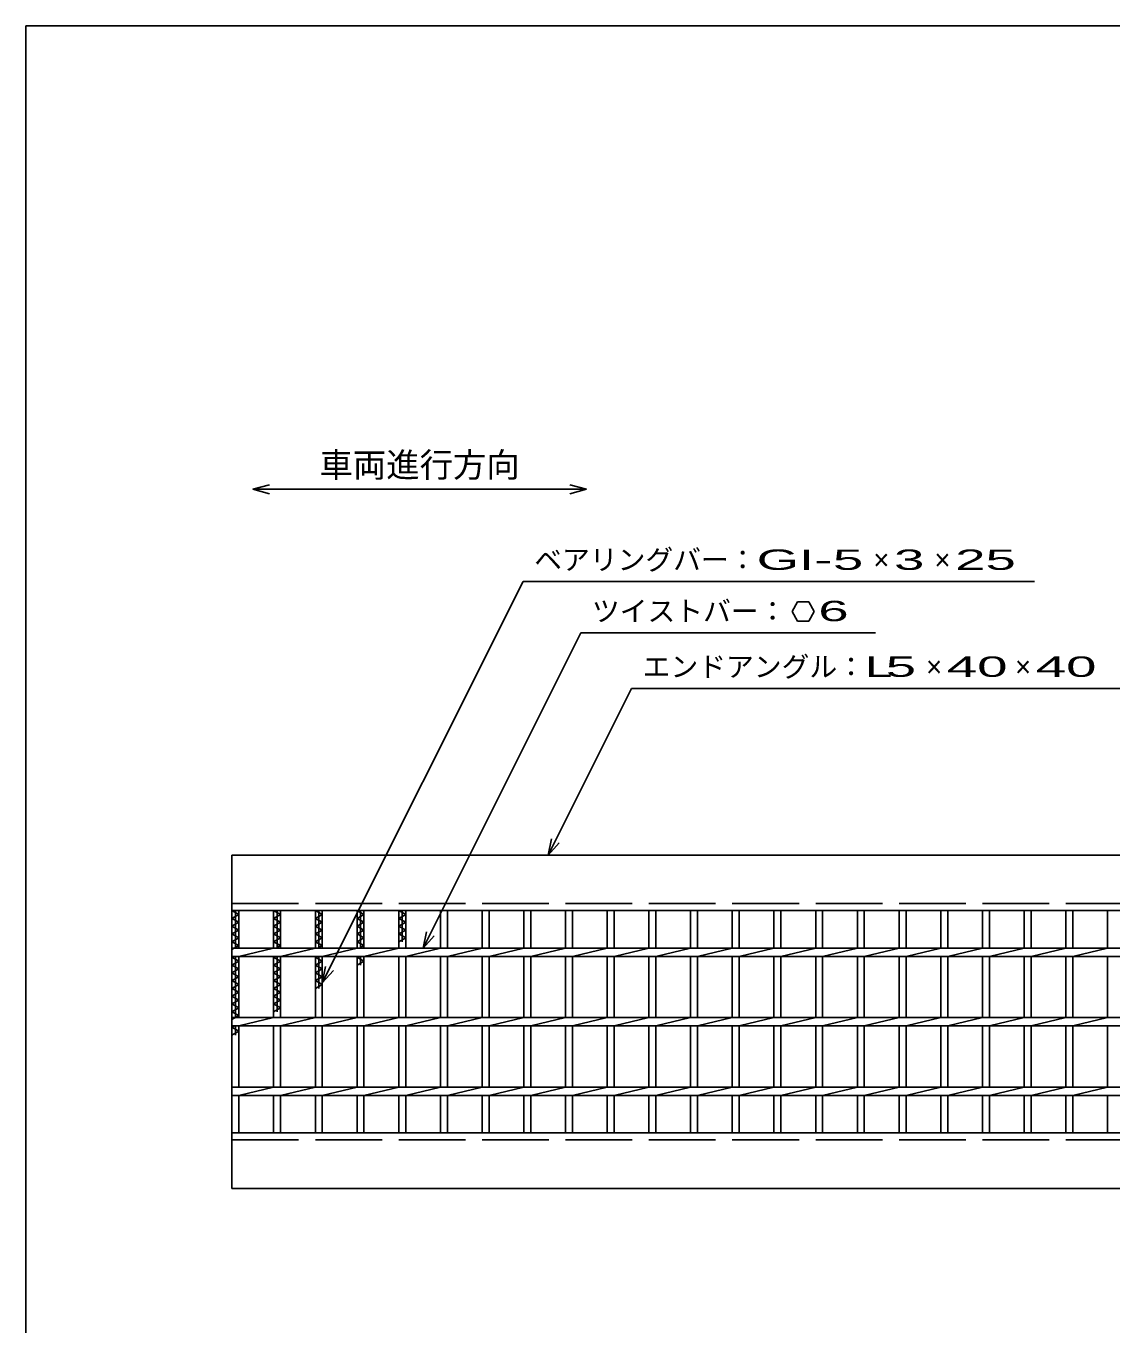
# Model space of a CAD drawing. Units: millimetres, scale not verified. Extents: x -1456 to 1385, y -1026 to 843.
# Drawn here: x -1383 to -602, y -92 to 843 of the extents above; entities that cross this region are included whole.
import ezdxf
from ezdxf.enums import TextEntityAlignment as Align

# ---------------------------------------------------------------- set-up
doc = ezdxf.new("R2010")
doc.units = ezdxf.units.MM
doc.header["$LTSCALE"] = 8
doc.linetypes.add('DASHED', pattern=[7.5, 6, -1.5])
for name, color, linetype, lineweight in [('0_2', 150, 'Continuous', 25), ('16', 3, 'Continuous', 25), ('22', 4, 'Continuous', 25)]:
    doc.layers.add(name, color=color, linetype=linetype, lineweight=lineweight)
doc.styles.add('ベクトル', font='')
doc.styles.get('ベクトル').set_extended_font_data('ベクトル')

msp = doc.modelspace()

# ---------------------------------------------------------------- linework, layer by layer
at = {"layer": '0_2'}
for p, q in [((-1383.2, -917.2), (-1383.2, 842.8)), ((-1383.2, 842.8), (1384.8, 842.8))]:
    msp.add_line(p, q, dxfattribs=at)
at = {"layer": '0_2', "color": 4}
for p, q in [((-1219.97, 509.27), (-1207.97, 512.47)), ((-1207.97, 506.07), (-1219.97, 509.27)), ((-1219.97, 509.27), (-979.97, 509.27)), ((-979.97, 509.27), (-991.97, 512.47)), ((-991.97, 506.07), (-979.97, 509.27))]:
    msp.add_line(p, q, dxfattribs=at)
at = {"layer": '16'}
for p, q in [((-1235, 246), (-240, 246)), ((-1235, 206), (-1235, 246)), ((-240, 206), (-1235, 206)), ((-1235, 46), (-1235, 206)), ((-1235, 206), (-1230, 206)), ((-1230, 203.2), (-1235, 206)), ((-1232.5, 179), (-1232.5, 206)), ((-1230, 179), (-1230, 206)), ((-1205, 179), (-1205, 206)), ((-1205, 206), (-1200, 206)), ((-1200, 203.2), (-1205, 206)), ((-1202.5, 179), (-1202.5, 206)), ((-1200, 179), (-1200, 206)), ((-1175, 179), (-1175, 206)), ((-1175, 206), (-1170, 206)), ((-1170, 203.2), (-1175, 206)), ((-1172.5, 179), (-1172.5, 206)), ((-1170, 179), (-1170, 206)), ((-1145, 179), (-1145, 206)), ((-1145, 206), (-1140, 206)), ((-1140, 203.2), (-1145, 206)), ((-1142.5, 179), (-1142.5, 206)), ((-1140, 179), (-1140, 206)), ((-1115, 179), (-1115, 206)), ((-1115, 206), (-1110, 206)), ((-1110, 203.2), (-1115, 206)), ((-1112.5, 183.6), (-1112.5, 206)), ((-1110, 179), (-1110, 206)), ((-1085, 179), (-1085, 206)), ((-1085, 206), (-1080, 206)), ((-1080, 179), (-1080, 206)), ((-1055, 179), (-1055, 206)), ((-1055, 206), (-1050, 206)), ((-1050, 179), (-1050, 206)), ((-1025, 179), (-1025, 206)), ((-1025, 206), (-1020, 206)), ((-1020, 179), (-1020, 206)), ((-995, 179), (-995, 206)), ((-995, 206), (-990, 206)), ((-990, 179), (-990, 206)), ((-965, 179), (-965, 206)), ((-965, 206), (-960, 206)), ((-960, 179), (-960, 206)), ((-935, 179), (-935, 206)), ((-935, 206), (-930, 206)), ((-930, 179), (-930, 206)), ((-905, 179), (-905, 206)), ((-905, 206), (-900, 206)), ((-900, 179), (-900, 206)), ((-875, 179), (-875, 206)), ((-875, 206), (-870, 206)), ((-870, 179), (-870, 206)), ((-845, 179), (-845, 206)), ((-845, 206), (-840, 206)), ((-840, 179), (-840, 206)), ((-815, 179), (-815, 206)), ((-815, 206), (-810, 206)), ((-810, 179), (-810, 206)), ((-785, 179), (-785, 206)), ((-785, 206), (-780, 206)), ((-780, 179), (-780, 206)), ((-755, 179), (-755, 206)), ((-755, 206), (-750, 206)), ((-750, 179), (-750, 206)), ((-725, 179), (-725, 206)), ((-725, 206), (-720, 206)), ((-720, 179), (-720, 206)), ((-695, 179), (-695, 206)), ((-695, 206), (-690, 206)), ((-690, 179), (-690, 206)), ((-665, 179), (-665, 206)), ((-665, 206), (-660, 206)), ((-660, 179), (-660, 206)), ((-635, 179), (-635, 206)), ((-635, 206), (-630, 206)), ((-630, 179), (-630, 206)), ((-605, 179), (-605, 206)), ((-605, 206), (-600, 206)), ((-1235, 200.4), (-1230, 203.2)), ((-1230, 197.6), (-1235, 200.4)), ((-1235, 194.8), (-1230, 197.6)), ((-1205, 200.4), (-1200, 203.2)), ((-1200, 197.6), (-1205, 200.4)), ((-1205, 194.8), (-1200, 197.6)), ((-1175, 200.4), (-1170, 203.2)), ((-1170, 197.6), (-1175, 200.4)), ((-1175, 194.8), (-1170, 197.6)), ((-1145, 200.4), (-1140, 203.2)), ((-1140, 197.6), (-1145, 200.4)), ((-1145, 194.8), (-1140, 197.6)), ((-1115, 200.4), (-1110, 203.2)), ((-1110, 197.6), (-1115, 200.4)), ((-1115, 194.8), (-1110, 197.6)), ((-1230, 192), (-1235, 194.8)), ((-1235, 189.2), (-1230, 192)), ((-1230, 186.4), (-1235, 189.2)), ((-1200, 192), (-1205, 194.8)), ((-1205, 189.2), (-1200, 192)), ((-1200, 186.4), (-1205, 189.2)), ((-1170, 192), (-1175, 194.8)), ((-1175, 189.2), (-1170, 192)), ((-1170, 186.4), (-1175, 189.2)), ((-1140, 192), (-1145, 194.8)), ((-1145, 189.2), (-1140, 192)), ((-1140, 186.4), (-1145, 189.2)), ((-1110, 192), (-1115, 194.8)), ((-1115, 189.2), (-1110, 192)), ((-1110, 186.4), (-1115, 189.2)), ((-1235, 183.6), (-1230, 186.4)), ((-1230, 180.8), (-1235, 183.6)), ((-1235, 178), (-1230, 180.8)), ((-1235, 179), (-240, 179)), ((-1235, 173), (-1235, 179)), ((-1230, 173), (-1205, 179)), ((-1205, 183.6), (-1200, 186.4)), ((-1200, 180.8), (-1205, 183.6)), ((-1203.21, 179), (-1200, 180.8)), ((-1200, 173), (-1175, 179)), ((-1175, 183.6), (-1170, 186.4)), ((-1170, 180.8), (-1175, 183.6)), ((-1173.21, 179), (-1170, 180.8)), ((-1170, 173), (-1145, 179)), ((-1145, 183.6), (-1140, 186.4)), ((-1140, 180.8), (-1145, 183.6)), ((-1143.21, 179), (-1140, 180.8)), ((-1140, 173), (-1115, 179)), ((-1115, 183.6), (-1110, 186.4)), ((-1110, 173), (-1085, 179)), ((-1080, 173), (-1055, 179)), ((-1050, 173), (-1025, 179)), ((-1020, 173), (-995, 179)), ((-990, 173), (-965, 179)), ((-960, 173), (-935, 179)), ((-930, 173), (-905, 179)), ((-900, 173), (-875, 179)), ((-870, 173), (-845, 179)), ((-840, 173), (-815, 179)), ((-810, 173), (-785, 179)), ((-780, 173), (-755, 179)), ((-750, 173), (-725, 179)), ((-720, 173), (-695, 179)), ((-690, 173), (-665, 179)), ((-660, 173), (-635, 179)), ((-630, 173), (-605, 179)), ((-1235, 173), (-240, 173)), ((-1235, 172.4), (-1233.93, 173)), ((-1230, 169.6), (-1235, 172.4)), ((-1235, 166.8), (-1230, 169.6)), ((-1232.5, 129), (-1232.5, 173)), ((-1230, 129), (-1230, 173)), ((-1205, 129), (-1205, 173)), ((-1205, 172.4), (-1203.93, 173)), ((-1200, 169.6), (-1205, 172.4)), ((-1205, 166.8), (-1200, 169.6)), ((-1202.5, 133.2), (-1202.5, 173)), ((-1200, 129), (-1200, 173)), ((-1175, 129), (-1175, 173)), ((-1175, 172.4), (-1173.93, 173)), ((-1170, 169.6), (-1175, 172.4)), ((-1175, 166.8), (-1170, 169.6)), ((-1172.5, 150), (-1172.5, 173)), ((-1170, 129), (-1170, 173)), ((-1145, 129), (-1145, 173)), ((-1145, 172.4), (-1143.93, 173)), ((-1140, 169.6), (-1145, 172.4)), ((-1145, 166.8), (-1140, 169.6)), ((-1142.5, 166.8), (-1142.5, 173)), ((-1140, 129), (-1140, 173)), ((-1115, 129), (-1115, 173)), ((-1110, 129), (-1110, 173)), ((-1085, 129), (-1085, 173)), ((-1080, 129), (-1080, 173)), ((-1055, 129), (-1055, 173)), ((-1050, 129), (-1050, 173)), ((-1025, 129), (-1025, 173)), ((-1020, 129), (-1020, 173)), ((-995, 129), (-995, 173)), ((-990, 129), (-990, 173)), ((-965, 129), (-965, 173)), ((-960, 129), (-960, 173)), ((-935, 129), (-935, 173)), ((-930, 129), (-930, 173)), ((-905, 129), (-905, 173)), ((-900, 129), (-900, 173)), ((-875, 129), (-875, 173)), ((-870, 129), (-870, 173)), ((-845, 129), (-845, 173)), ((-840, 129), (-840, 173)), ((-815, 129), (-815, 173)), ((-810, 129), (-810, 173)), ((-785, 129), (-785, 173)), ((-780, 129), (-780, 173)), ((-755, 129), (-755, 173)), ((-750, 129), (-750, 173)), ((-725, 129), (-725, 173)), ((-720, 129), (-720, 173)), ((-695, 129), (-695, 173)), ((-690, 129), (-690, 173)), ((-665, 129), (-665, 173)), ((-660, 129), (-660, 173)), ((-635, 129), (-635, 173)), ((-630, 129), (-630, 173)), ((-605, 129), (-605, 173)), ((-1230, 164), (-1235, 166.8)), ((-1235, 161.2), (-1230, 164)), ((-1230, 158.4), (-1235, 161.2)), ((-1200, 164), (-1205, 166.8)), ((-1205, 161.2), (-1200, 164)), ((-1200, 158.4), (-1205, 161.2)), ((-1170, 164), (-1175, 166.8)), ((-1175, 161.2), (-1170, 164)), ((-1170, 158.4), (-1175, 161.2)), ((-1235, 155.6), (-1230, 158.4)), ((-1230, 152.8), (-1235, 155.6)), ((-1235, 150), (-1230, 152.8)), ((-1230, 147.2), (-1235, 150)), ((-1205, 155.6), (-1200, 158.4)), ((-1200, 152.8), (-1205, 155.6)), ((-1205, 150), (-1200, 152.8)), ((-1200, 147.2), (-1205, 150)), ((-1175, 155.6), (-1170, 158.4)), ((-1170, 152.8), (-1175, 155.6)), ((-1175, 150), (-1170, 152.8)), ((-1235, 144.4), (-1230, 147.2)), ((-1230, 141.6), (-1235, 144.4)), ((-1235, 138.8), (-1230, 141.6)), ((-1205, 144.4), (-1200, 147.2)), ((-1200, 141.6), (-1205, 144.4)), ((-1205, 138.8), (-1200, 141.6)), ((-1230, 136), (-1235, 138.8)), ((-1235, 133.2), (-1230, 136)), ((-1230, 130.4), (-1235, 133.2)), ((-1200, 136), (-1205, 138.8)), ((-1205, 133.2), (-1200, 136)), ((-1235, 127.6), (-1230, 130.4)), ((-1235, 129), (-240, 129)), ((-1235, 123), (-1235, 129)), ((-1235, 123), (-240, 123)), ((-1235, 122), (-1233.21, 123)), ((-1230, 119.2), (-1235, 122)), ((-1232.5, 116.4), (-1232.5, 123)), ((-1230, 123), (-1205, 129)), ((-1230, 79), (-1230, 123)), ((-1205, 79), (-1205, 123)), ((-1200, 123), (-1175, 129)), ((-1200, 79), (-1200, 123)), ((-1175, 79), (-1175, 123)), ((-1170, 123), (-1145, 129)), ((-1170, 79), (-1170, 123)), ((-1145, 79), (-1145, 123)), ((-1140, 123), (-1115, 129)), ((-1140, 79), (-1140, 123)), ((-1115, 79), (-1115, 123)), ((-1110, 123), (-1085, 129)), ((-1110, 79), (-1110, 123)), ((-1085, 79), (-1085, 123)), ((-1080, 123), (-1055, 129)), ((-1080, 79), (-1080, 123)), ((-1055, 79), (-1055, 123)), ((-1050, 123), (-1025, 129)), ((-1050, 79), (-1050, 123)), ((-1025, 79), (-1025, 123)), ((-1020, 123), (-995, 129)), ((-1020, 79), (-1020, 123)), ((-995, 79), (-995, 123)), ((-990, 123), (-965, 129)), ((-990, 79), (-990, 123)), ((-965, 79), (-965, 123)), ((-960, 123), (-935, 129)), ((-960, 79), (-960, 123)), ((-935, 79), (-935, 123)), ((-930, 123), (-905, 129)), ((-930, 79), (-930, 123)), ((-905, 79), (-905, 123)), ((-900, 123), (-875, 129)), ((-900, 79), (-900, 123)), ((-875, 79), (-875, 123)), ((-870, 123), (-845, 129)), ((-870, 79), (-870, 123)), ((-845, 79), (-845, 123)), ((-840, 123), (-815, 129)), ((-840, 79), (-840, 123)), ((-815, 79), (-815, 123)), ((-810, 123), (-785, 129)), ((-810, 79), (-810, 123)), ((-785, 79), (-785, 123)), ((-780, 123), (-755, 129)), ((-780, 79), (-780, 123)), ((-755, 79), (-755, 123)), ((-750, 123), (-725, 129)), ((-750, 79), (-750, 123)), ((-725, 79), (-725, 123)), ((-720, 123), (-695, 129)), ((-720, 79), (-720, 123)), ((-695, 79), (-695, 123)), ((-690, 123), (-665, 129)), ((-690, 79), (-690, 123)), ((-665, 79), (-665, 123)), ((-660, 123), (-635, 129)), ((-660, 79), (-660, 123)), ((-635, 79), (-635, 123)), ((-630, 123), (-605, 129)), ((-630, 79), (-630, 123)), ((-605, 79), (-605, 123)), ((-1235, 116.4), (-1230, 119.2)), ((-1235, 79), (-240, 79)), ((-1235, 73), (-1235, 79)), ((-1230, 73), (-1205, 79)), ((-1200, 73), (-1175, 79)), ((-1170, 73), (-1145, 79)), ((-1140, 73), (-1115, 79)), ((-1110, 73), (-1085, 79)), ((-1080, 73), (-1055, 79)), ((-1050, 73), (-1025, 79)), ((-1020, 73), (-995, 79)), ((-990, 73), (-965, 79)), ((-960, 73), (-935, 79)), ((-930, 73), (-905, 79)), ((-900, 73), (-875, 79)), ((-870, 73), (-845, 79)), ((-840, 73), (-815, 79)), ((-810, 73), (-785, 79)), ((-780, 73), (-755, 79)), ((-750, 73), (-725, 79)), ((-720, 73), (-695, 79)), ((-690, 73), (-665, 79)), ((-660, 73), (-635, 79)), ((-630, 73), (-605, 79)), ((-1235, 73), (-240, 73)), ((-1230, 46), (-1230, 73)), ((-1205, 46), (-1205, 73)), ((-1200, 46), (-1200, 73)), ((-1175, 46), (-1175, 73)), ((-1170, 46), (-1170, 73)), ((-1145, 46), (-1145, 73)), ((-1140, 46), (-1140, 73)), ((-1115, 46), (-1115, 73)), ((-1110, 46), (-1110, 73)), ((-1085, 46), (-1085, 73)), ((-1080, 46), (-1080, 73)), ((-1055, 46), (-1055, 73)), ((-1050, 46), (-1050, 73)), ((-1025, 46), (-1025, 73)), ((-1020, 46), (-1020, 73)), ((-995, 46), (-995, 73)), ((-990, 46), (-990, 73)), ((-965, 46), (-965, 73)), ((-960, 46), (-960, 73)), ((-935, 46), (-935, 73)), ((-930, 46), (-930, 73)), ((-905, 46), (-905, 73)), ((-900, 46), (-900, 73)), ((-875, 46), (-875, 73)), ((-870, 46), (-870, 73)), ((-845, 46), (-845, 73)), ((-840, 46), (-840, 73)), ((-815, 46), (-815, 73)), ((-810, 46), (-810, 73)), ((-785, 46), (-785, 73)), ((-780, 46), (-780, 73)), ((-755, 46), (-755, 73)), ((-750, 46), (-750, 73)), ((-725, 46), (-725, 73)), ((-720, 46), (-720, 73)), ((-695, 46), (-695, 73)), ((-690, 46), (-690, 73)), ((-665, 46), (-665, 73)), ((-660, 46), (-660, 73)), ((-635, 46), (-635, 73)), ((-630, 46), (-630, 73)), ((-605, 46), (-605, 73)), ((-1235, 46), (-240, 46)), ((-1235, 6), (-1235, 46)), ((-1235, 46), (-1230, 46)), ((-1205, 46), (-1200, 46)), ((-1175, 46), (-1170, 46)), ((-1145, 46), (-1140, 46)), ((-1115, 46), (-1110, 46)), ((-1085, 46), (-1080, 46)), ((-1055, 46), (-1050, 46)), ((-1025, 46), (-1020, 46)), ((-995, 46), (-990, 46)), ((-965, 46), (-960, 46)), ((-935, 46), (-930, 46)), ((-905, 46), (-900, 46)), ((-875, 46), (-870, 46)), ((-845, 46), (-840, 46)), ((-815, 46), (-810, 46)), ((-785, 46), (-780, 46)), ((-755, 46), (-750, 46)), ((-725, 46), (-720, 46)), ((-695, 46), (-690, 46)), ((-665, 46), (-660, 46)), ((-635, 46), (-630, 46)), ((-605, 46), (-600, 46)), ((-240, 6), (-1235, 6))]:
    msp.add_line(p, q, dxfattribs=at)
at = {"layer": '16', "linetype": 'DASHED'}
for p, q in [((-1235, 211), (-240, 211)), ((-1235, 41), (-240, 41))]:
    msp.add_line(p, q, dxfattribs=at)
at = {"layer": '22'}
for p, q in [((-1170, 154), (-1025.5, 443)), ((-1025.5, 443), (-657.5, 443)), ((-828, 428.21), (-832, 421.28)), ((-832, 421.28), (-828, 414.36)), ((-820, 428.21), (-828, 428.21)), ((-816, 421.2), (-820, 428.21)), ((-820, 414.36), (-816, 421.28)), ((-828, 414.36), (-820, 414.36)), ((-1097.5, 179), (-984, 406)), ((-984, 406), (-772, 406)), ((-1007.5, 246), (-947.5, 366)), ((-947.5, 366), (-595.5, 366)), ((-1007.5, 246), (-1005.1, 257.68)), ((-1007.5, 246), (-999.5, 254.8)), ((-1097.5, 179), (-1095.1, 190.68)), ((-1097.5, 179), (-1089.5, 187.8)), ((-1170, 154), (-1167.6, 165.68)), ((-1170, 154), (-1162, 162.8))]:
    msp.add_line(p, q, dxfattribs=at)

# ---------------------------------------------------------------- texts
at = {"layer": '0_2', "color": 2, "style": 'ベクトル'}
msp.add_text('車両進行方向', height=17.6, dxfattribs=at).set_placement((-1171.97, 526.87), align=Align.MIDDLE_LEFT)
at = {"layer": '22', "color": 2, "style": 'ベクトル'}
for s, p in [('ベアリングバー：', (-1017.5, 458.6)), ('×', (-773.5, 458.6)), ('×', (-729.5, 458.6)), ('ツイストバー：', (-976, 421.6)), ('エンドアングル：', (-939.5, 381.6)), ('×', (-735.5, 381.6)), ('×', (-671.5, 381.6))]:
    msp.add_text(s, height=14.66, dxfattribs=at).set_placement(p, align=Align.MIDDLE_LEFT)
for s, width, p in [('GI-', 2, (-857.5, 458.6)), (' 5 ', 2, (-813.5, 458.6)), (' 3 ', 2, (-769.5, 458.6)), (' 25 ', 2, (-725.5, 458.6)), (' 6 ', 2, (-824, 421.68)), ('L', 1.8, (-779.5, 381.6)), (' 5 ', 2, (-775.5, 381.6)), (' 40 ', 2, (-731.5, 381.6)), (' 40 ', 2, (-667.5, 381.6))]:
    msp.add_text(s, height=14.66, dxfattribs=dict(at, width=width)).set_placement(p, align=Align.MIDDLE_LEFT)

doc.saveas('drawing.dxf')
